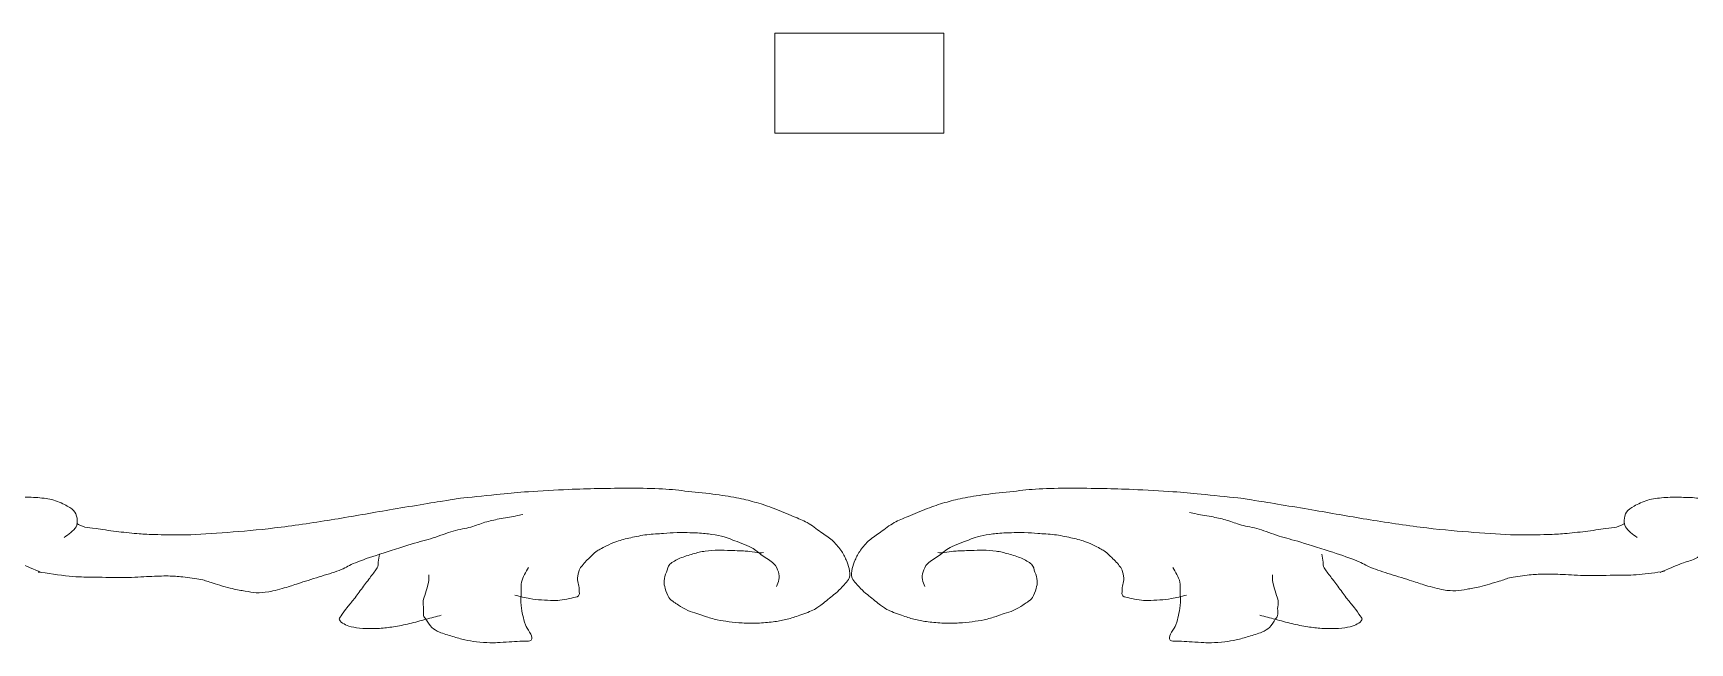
# Model space of a CAD drawing. Header units: millimetres. Extents: x -244 to 210, y -105 to 169.
# Drawn here: x -123.4 to -87, y 10.69 to 24.09 of the extents above; entities that cross this region are included whole.
import ezdxf

# ---------------------------------------------------------------- set-up
doc = ezdxf.new("R2010")
doc.units = ezdxf.units.MM
doc.header["$MEASUREMENT"] = 0
doc.layers.add('Camada 1', color=7, linetype='Continuous')

msp = doc.modelspace()

# ---------------------------------------------------------------- linework, layer by layer
at = {"layer": 'Camada 1', "color": 240, "lineweight": 9}
msp.add_lwpolyline([(-107.1006, 21.8909), (-103.3882, 21.8909), (-103.3882, 24.0909), (-107.1006, 24.0909), (-107.1006, 21.8909)], close=True, dxfattribs=at)
at = {"layer": 'Camada 1', "color": 250, "lineweight": 9}
for points, knots in [([(-122.7113, 13.0081), (-122.6638, 13.0425), (-122.6122, 13.0721), (-122.5688, 13.1113), (-122.5688, 13.1113), (-122.5255, 13.1503), (-122.4764, 13.1953), (-122.4523, 13.2418), (-122.4523, 13.2418), (-122.4282, 13.2884), (-122.422, 13.332), (-122.4263, 13.3862), (-122.4263, 13.3862), (-122.4305, 13.4404), (-122.4403, 13.5121), (-122.4779, 13.565), (-122.4779, 13.565), (-122.5155, 13.6178), (-122.5677, 13.6516), (-122.6461, 13.6955), (-122.6461, 13.6955), (-122.7244, 13.7395), (-122.8336, 13.7946), (-122.9437, 13.8261), (-122.9437, 13.8261), (-123.0537, 13.8577), (-123.1692, 13.8707), (-123.2931, 13.8812), (-123.2931, 13.8812), (-123.4171, 13.8915), (-123.5539, 13.8903), (-123.6814, 13.888), (-123.6814, 13.888), (-123.809, 13.8857), (-123.947, 13.8837), (-124.0568, 13.8674), (-124.0568, 13.8674), (-124.1666, 13.8511), (-124.2527, 13.8297), (-124.3287, 13.7917), (-124.3287, 13.7917), (-124.4047, 13.7538), (-124.4555, 13.7032), (-124.4971, 13.6474), (-124.4971, 13.6474), (-124.5387, 13.5916), (-124.5618, 13.5298), (-124.5749, 13.4618), (-124.5749, 13.4618), (-124.5879, 13.3939), (-124.5836, 13.3096), (-124.575, 13.2418), (-124.575, 13.2418), (-124.5665, 13.1741), (-124.5646, 13.1301), (-124.5234, 13.0563), (-124.5234, 13.0563), (-124.4822, 12.9825), (-124.3878, 12.8663), (-124.3294, 12.8019), (-124.3294, 12.8019), (-124.2711, 12.7376), (-124.2325, 12.716), (-124.1742, 12.6713), (-124.1742, 12.6713), (-124.116, 12.6266), (-124.0633, 12.5746), (-123.9802, 12.5338), (-123.9802, 12.5338), (-123.897, 12.4931), (-123.8098, 12.4802), (-123.6825, 12.4307), (-123.6825, 12.4307), (-123.5553, 12.3813), (-123.3722, 12.3019), (-123.2171, 12.2374)], [0, 0, 0, 0, 0.05, 0.05, 0.05, 0.05, 0.1, 0.1, 0.1, 0.1, 0.15, 0.15, 0.15, 0.15, 0.2, 0.2, 0.2, 0.2, 0.25, 0.25, 0.25, 0.25, 0.3, 0.3, 0.3, 0.3, 0.35, 0.35, 0.35, 0.35, 0.4, 0.4, 0.4, 0.4, 0.45, 0.45, 0.45, 0.45, 0.5, 0.5, 0.5, 0.5, 0.55, 0.55, 0.55, 0.55, 0.6, 0.6, 0.6, 0.6, 0.65, 0.65, 0.65, 0.65, 0.7, 0.7, 0.7, 0.7, 0.75, 0.75, 0.75, 0.75, 0.8, 0.8, 0.8, 0.8, 0.85, 0.85, 0.85, 0.85, 0.9, 0.9, 0.9, 0.9, 1, 1, 1, 1]), ([(-107.3472, 12.6782), (-107.429, 12.6458), (-107.6643, 12.7034), (-107.7226, 12.7057), (-107.7226, 12.7057), (-107.7808, 12.708), (-107.9685, 12.716), (-108.072, 12.7195), (-108.072, 12.7195), (-108.1756, 12.7228), (-108.2507, 12.7286), (-108.3439, 12.7263), (-108.3439, 12.7263), (-108.437, 12.724), (-108.535, 12.7196), (-108.6286, 12.7057), (-108.6286, 12.7057), (-108.7223, 12.6918), (-108.8075, 12.6702), (-108.9005, 12.6438), (-108.9005, 12.6438), (-108.9936, 12.6174), (-109.1004, 12.5857), (-109.1853, 12.5476), (-109.1853, 12.5476), (-109.2703, 12.5094), (-109.3543, 12.469), (-109.4055, 12.4169), (-109.4055, 12.4169), (-109.4567, 12.365), (-109.4617, 12.3059), (-109.4833, 12.2451), (-109.4833, 12.2451), (-109.5049, 12.1843), (-109.5308, 12.1137), (-109.5352, 12.0527), (-109.5352, 12.0527), (-109.5396, 11.9915), (-109.5267, 11.9416), (-109.5094, 11.8808), (-109.5094, 11.8808), (-109.4922, 11.82), (-109.4642, 11.7384), (-109.4319, 11.6883), (-109.4319, 11.6883), (-109.3996, 11.6382), (-109.3535, 11.6121), (-109.3176, 11.5836), (-109.3176, 11.5836), (-109.2816, 11.5551), (-109.2684, 11.5485), (-109.217, 11.518), (-109.217, 11.518), (-109.1657, 11.4875), (-109.0776, 11.4311), (-109.0095, 11.4007), (-109.0095, 11.4007), (-108.9413, 11.3702), (-108.8743, 11.3587), (-108.8116, 11.3367), (-108.8116, 11.3367), (-108.7489, 11.3149), (-108.7074, 11.2931), (-108.6332, 11.2694), (-108.6332, 11.2694), (-108.559, 11.2458), (-108.4552, 11.2147), (-108.3672, 11.1954), (-108.3672, 11.1954), (-108.2792, 11.176), (-108.1997, 11.1655), (-108.1077, 11.1539), (-108.1077, 11.1539), (-108.0157, 11.1424), (-107.9198, 11.1315), (-107.8157, 11.1263), (-107.8157, 11.1263), (-107.7116, 11.1211), (-107.5976, 11.1188), (-107.4847, 11.1229), (-107.4847, 11.1229), (-107.3719, 11.1269), (-107.2451, 11.1372), (-107.1408, 11.1505), (-107.1408, 11.1505), (-107.0365, 11.1637), (-106.954, 11.1803), (-106.8617, 11.2022), (-106.8617, 11.2022), (-106.7695, 11.2242), (-106.6889, 11.2471), (-106.5892, 11.2816), (-106.5892, 11.2816), (-106.4894, 11.3162), (-106.3529, 11.3659), (-106.2646, 11.4094), (-106.2646, 11.4094), (-106.1763, 11.4528), (-106.1392, 11.4847), (-106.0633, 11.5406), (-106.0633, 11.5406), (-105.9875, 11.5965), (-105.8783, 11.6867), (-105.8101, 11.7443), (-105.8101, 11.7443), (-105.7419, 11.8018), (-105.7109, 11.8252), (-105.6543, 11.8858), (-105.6543, 11.8858), (-105.5977, 11.9465), (-105.502, 12.0336), (-105.4708, 12.1077), (-105.4708, 12.1077), (-105.4395, 12.1817), (-105.4598, 12.2529), (-105.4706, 12.3207), (-105.4706, 12.3207), (-105.4814, 12.3886), (-105.505, 12.4455), (-105.5352, 12.5132), (-105.5352, 12.5132), (-105.5654, 12.5809), (-105.5996, 12.6539), (-105.6515, 12.7263), (-105.6515, 12.7263), (-105.7034, 12.7987), (-105.7719, 12.8795), (-105.8455, 12.9463), (-105.8455, 12.9463), (-105.9191, 13.013), (-106.0008, 13.0609), (-106.0913, 13.125), (-106.0913, 13.125), (-106.1819, 13.1892), (-106.2869, 13.2736), (-106.3889, 13.3312), (-106.3889, 13.3312), (-106.4908, 13.3889), (-106.5786, 13.4172), (-106.6994, 13.4687), (-106.6994, 13.4687), (-106.8202, 13.5203), (-106.9796, 13.5901), (-107.1135, 13.6405), (-107.1135, 13.6405), (-107.2474, 13.691), (-107.3721, 13.7333), (-107.5017, 13.7711), (-107.5017, 13.7711), (-107.6314, 13.809), (-107.7408, 13.8376), (-107.8899, 13.8674), (-107.8899, 13.8674), (-108.0391, 13.8972), (-108.2091, 13.9246), (-108.3947, 13.9498), (-108.3947, 13.9498), (-108.5804, 13.9751), (-108.8067, 13.998), (-109.003, 14.0186), (-109.003, 14.0186), (-109.1993, 14.0393), (-109.3628, 14.0621), (-109.5725, 14.0736), (-109.5725, 14.0736), (-109.7823, 14.0851), (-110.0233, 14.0862), (-110.2585, 14.0873), (-110.2585, 14.0873), (-110.4937, 14.0885), (-110.7525, 14.0851), (-110.9834, 14.0805), (-110.9834, 14.0805), (-111.2142, 14.0759), (-111.3889, 14.0713), (-111.6435, 14.0599), (-111.6435, 14.0599), (-111.8981, 14.0484), (-112.2626, 14.0289), (-112.5108, 14.0117), (-112.5108, 14.0117), (-112.759, 13.9945), (-112.8948, 13.9796), (-113.1321, 13.9568), (-113.1321, 13.9568), (-113.3695, 13.9338), (-113.7231, 13.8994), (-113.9347, 13.8742), (-113.9347, 13.8742), (-114.1463, 13.849), (-114.116, 13.8514), (-114.4008, 13.8055), (-114.4008, 13.8055), (-114.6855, 13.7597), (-115.2357, 13.668), (-115.6435, 13.5993), (-115.6435, 13.5993), (-116.0513, 13.5306), (-116.4396, 13.4572), (-116.8475, 13.3931), (-116.8475, 13.3931), (-117.2553, 13.3289), (-117.7101, 13.2602), (-118.0902, 13.2144), (-118.0902, 13.2144), (-118.4703, 13.1685), (-118.802, 13.1433), (-119.1258, 13.1181), (-119.1258, 13.1181), (-119.4495, 13.0929), (-119.7638, 13.0712), (-120.0319, 13.0631), (-120.0319, 13.0631), (-120.2999, 13.0551), (-120.5495, 13.0654), (-120.7309, 13.07), (-120.7309, 13.07), (-120.9122, 13.0746), (-120.9788, 13.0791), (-121.1192, 13.0906), (-121.1192, 13.0906), (-121.2595, 13.1021), (-121.4233, 13.1204), (-121.5721, 13.1387), (-121.5721, 13.1387), (-121.721, 13.1571), (-121.8979, 13.1846), (-122.0122, 13.2006), (-122.0122, 13.2006), (-122.1265, 13.2166), (-122.1853, 13.2156), (-122.2581, 13.235), (-122.2581, 13.235), (-122.3309, 13.2543), (-122.3789, 13.2877), (-122.4393, 13.314)], [0, 0, 0, 0, 0.0166667, 0.0166667, 0.0166667, 0.0166667, 0.0333333, 0.0333333, 0.0333333, 0.0333333, 0.05, 0.05, 0.05, 0.05, 0.0666667, 0.0666667, 0.0666667, 0.0666667, 0.0833333, 0.0833333, 0.0833333, 0.0833333, 0.1, 0.1, 0.1, 0.1, 0.1166667, 0.1166667, 0.1166667, 0.1166667, 0.1333333, 0.1333333, 0.1333333, 0.1333333, 0.15, 0.15, 0.15, 0.15, 0.1666667, 0.1666667, 0.1666667, 0.1666667, 0.1833333, 0.1833333, 0.1833333, 0.1833333, 0.2, 0.2, 0.2, 0.2, 0.2166667, 0.2166667, 0.2166667, 0.2166667, 0.2333333, 0.2333333, 0.2333333, 0.2333333, 0.25, 0.25, 0.25, 0.25, 0.2666667, 0.2666667, 0.2666667, 0.2666667, 0.2833333, 0.2833333, 0.2833333, 0.2833333, 0.3, 0.3, 0.3, 0.3, 0.3166667, 0.3166667, 0.3166667, 0.3166667, 0.3333333, 0.3333333, 0.3333333, 0.3333333, 0.35, 0.35, 0.35, 0.35, 0.3666667, 0.3666667, 0.3666667, 0.3666667, 0.3833333, 0.3833333, 0.3833333, 0.3833333, 0.4, 0.4, 0.4, 0.4, 0.4166667, 0.4166667, 0.4166667, 0.4166667, 0.4333333, 0.4333333, 0.4333333, 0.4333333, 0.45, 0.45, 0.45, 0.45, 0.4666667, 0.4666667, 0.4666667, 0.4666667, 0.4833333, 0.4833333, 0.4833333, 0.4833333, 0.5, 0.5, 0.5, 0.5, 0.5166667, 0.5166667, 0.5166667, 0.5166667, 0.5333333, 0.5333333, 0.5333333, 0.5333333, 0.55, 0.55, 0.55, 0.55, 0.5666667, 0.5666667, 0.5666667, 0.5666667, 0.5833333, 0.5833333, 0.5833333, 0.5833333, 0.6, 0.6, 0.6, 0.6, 0.6166667, 0.6166667, 0.6166667, 0.6166667, 0.6333333, 0.6333333, 0.6333333, 0.6333333, 0.65, 0.65, 0.65, 0.65, 0.6666667, 0.6666667, 0.6666667, 0.6666667, 0.6833333, 0.6833333, 0.6833333, 0.6833333, 0.7, 0.7, 0.7, 0.7, 0.7166667, 0.7166667, 0.7166667, 0.7166667, 0.7333333, 0.7333333, 0.7333333, 0.7333333, 0.75, 0.75, 0.75, 0.75, 0.7666667, 0.7666667, 0.7666667, 0.7666667, 0.7833333, 0.7833333, 0.7833333, 0.7833333, 0.8, 0.8, 0.8, 0.8, 0.8166667, 0.8166667, 0.8166667, 0.8166667, 0.8333333, 0.8333333, 0.8333333, 0.8333333, 0.85, 0.85, 0.85, 0.85, 0.8666667, 0.8666667, 0.8666667, 0.8666667, 0.8833333, 0.8833333, 0.8833333, 0.8833333, 0.9, 0.9, 0.9, 0.9, 0.9166667, 0.9166667, 0.9166667, 0.9166667, 0.9333333, 0.9333333, 0.9333333, 0.9333333, 0.95, 0.95, 0.95, 0.95, 0.9666667, 0.9666667, 0.9666667, 0.9666667, 1, 1, 1, 1]), ([(-103.5226, 12.6782), (-103.4409, 12.6458), (-103.2055, 12.7034), (-103.1472, 12.7057), (-103.1472, 12.7057), (-103.089, 12.708), (-102.9013, 12.716), (-102.7977, 12.7195), (-102.7977, 12.7195), (-102.6942, 12.7228), (-102.619, 12.7286), (-102.5259, 12.7263), (-102.5259, 12.7263), (-102.4328, 12.724), (-102.3348, 12.7196), (-102.2411, 12.7057), (-102.2411, 12.7057), (-102.1476, 12.6918), (-102.0624, 12.6702), (-101.9694, 12.6438), (-101.9694, 12.6438), (-101.8764, 12.6174), (-101.7696, 12.5857), (-101.6847, 12.5476), (-101.6847, 12.5476), (-101.5998, 12.5094), (-101.5158, 12.469), (-101.4647, 12.4169), (-101.4647, 12.4169), (-101.4136, 12.365), (-101.4087, 12.3059), (-101.3872, 12.2451), (-101.3872, 12.2451), (-101.3657, 12.1843), (-101.3398, 12.1137), (-101.3356, 12.0527), (-101.3356, 12.0527), (-101.3313, 11.9915), (-101.3443, 11.9416), (-101.3616, 11.8808), (-101.3616, 11.8808), (-101.3789, 11.82), (-101.407, 11.7384), (-101.4394, 11.6883), (-101.4394, 11.6883), (-101.4718, 11.6382), (-101.5179, 11.6121), (-101.5539, 11.5836), (-101.5539, 11.5836), (-101.5899, 11.5551), (-101.6031, 11.5485), (-101.6545, 11.518), (-101.6545, 11.518), (-101.7059, 11.4875), (-101.7941, 11.4311), (-101.8623, 11.4007), (-101.8623, 11.4007), (-101.9305, 11.3702), (-101.9974, 11.3587), (-102.0602, 11.3367), (-102.0602, 11.3367), (-102.123, 11.3149), (-102.1645, 11.2931), (-102.2387, 11.2694), (-102.2387, 11.2694), (-102.313, 11.2458), (-102.4169, 11.2147), (-102.5049, 11.1954), (-102.5049, 11.1954), (-102.5929, 11.176), (-102.6724, 11.1655), (-102.7644, 11.1539), (-102.7644, 11.1539), (-102.8565, 11.1424), (-102.9523, 11.1315), (-103.0565, 11.1263), (-103.0565, 11.1263), (-103.1606, 11.1211), (-103.2746, 11.1188), (-103.3874, 11.1229), (-103.3874, 11.1229), (-103.5003, 11.1269), (-103.6271, 11.1372), (-103.7313, 11.1505), (-103.7313, 11.1505), (-103.8355, 11.1637), (-103.9181, 11.1803), (-104.0103, 11.2022), (-104.0103, 11.2022), (-104.1025, 11.2242), (-104.1831, 11.2471), (-104.2828, 11.2816), (-104.2828, 11.2816), (-104.3824, 11.3162), (-104.5189, 11.3659), (-104.6072, 11.4094), (-104.6072, 11.4094), (-104.6954, 11.4528), (-104.7324, 11.4847), (-104.8082, 11.5406), (-104.8082, 11.5406), (-104.8839, 11.5965), (-104.993, 11.6867), (-105.0611, 11.7443), (-105.0611, 11.7443), (-105.1292, 11.8018), (-105.1602, 11.8252), (-105.2167, 11.8858), (-105.2167, 11.8858), (-105.2733, 11.9465), (-105.3688, 12.0336), (-105.3999, 12.1077), (-105.3999, 12.1077), (-105.4311, 12.1817), (-105.4106, 12.2529), (-105.3997, 12.3207), (-105.3997, 12.3207), (-105.3889, 12.3886), (-105.3652, 12.4455), (-105.3349, 12.5132), (-105.3349, 12.5132), (-105.3046, 12.5809), (-105.2702, 12.6539), (-105.2182, 12.7263), (-105.2182, 12.7263), (-105.1662, 12.7987), (-105.0976, 12.8795), (-105.0239, 12.9463), (-105.0239, 12.9463), (-104.9502, 13.013), (-104.8685, 13.0609), (-104.7778, 13.125), (-104.7778, 13.125), (-104.6872, 13.1892), (-104.582, 13.2736), (-104.48, 13.3312), (-104.48, 13.3312), (-104.3779, 13.3889), (-104.2901, 13.4172), (-104.1692, 13.4687), (-104.1692, 13.4687), (-104.0484, 13.5203), (-103.8888, 13.5901), (-103.7549, 13.6405), (-103.7549, 13.6405), (-103.6209, 13.691), (-103.4962, 13.7333), (-103.3665, 13.7711), (-103.3665, 13.7711), (-103.2368, 13.809), (-103.1273, 13.8376), (-102.9781, 13.8674), (-102.9781, 13.8674), (-102.8289, 13.8972), (-102.6589, 13.9246), (-102.4732, 13.9498), (-102.4732, 13.9498), (-102.2875, 13.9751), (-102.0611, 13.998), (-101.8648, 14.0186), (-101.8648, 14.0186), (-101.6685, 14.0393), (-101.505, 14.0621), (-101.2952, 14.0736), (-101.2952, 14.0736), (-101.0854, 14.0851), (-100.8444, 14.0862), (-100.6092, 14.0873), (-100.6092, 14.0873), (-100.374, 14.0885), (-100.1152, 14.0851), (-99.8843, 14.0805), (-99.8843, 14.0805), (-99.6535, 14.0759), (-99.4788, 14.0713), (-99.2242, 14.0599), (-99.2242, 14.0599), (-98.9696, 14.0484), (-98.6052, 14.0289), (-98.357, 14.0117), (-98.357, 14.0117), (-98.1089, 13.9945), (-97.973, 13.9796), (-97.7358, 13.9568), (-97.7358, 13.9568), (-97.4985, 13.9338), (-97.1448, 13.8994), (-96.9333, 13.8742), (-96.9333, 13.8742), (-96.7217, 13.849), (-96.7521, 13.8514), (-96.4674, 13.8055), (-96.4674, 13.8055), (-96.1826, 13.7597), (-95.6326, 13.668), (-95.2249, 13.5993), (-95.2249, 13.5993), (-94.8172, 13.5306), (-94.4291, 13.4572), (-94.0213, 13.3931), (-94.0213, 13.3931), (-93.6135, 13.3289), (-93.1589, 13.2602), (-92.7788, 13.2144), (-92.7788, 13.2144), (-92.3988, 13.1685), (-92.0671, 13.1433), (-91.7434, 13.1181), (-91.7434, 13.1181), (-91.4197, 13.0929), (-91.1054, 13.0712), (-90.8374, 13.0631), (-90.8374, 13.0631), (-90.5693, 13.0551), (-90.3197, 13.0654), (-90.1384, 13.07), (-90.1384, 13.07), (-89.9571, 13.0746), (-89.8904, 13.0791), (-89.7501, 13.0906), (-89.7501, 13.0906), (-89.6097, 13.1021), (-89.4459, 13.1204), (-89.297, 13.1387), (-89.297, 13.1387), (-89.1481, 13.1571), (-88.9712, 13.1846), (-88.8568, 13.2006), (-88.8568, 13.2006), (-88.7425, 13.2166), (-88.6837, 13.2156), (-88.6109, 13.235), (-88.6109, 13.235), (-88.538, 13.2543), (-88.49, 13.2877), (-88.4296, 13.314)], [0, 0, 0, 0, 0.0166667, 0.0166667, 0.0166667, 0.0166667, 0.0333333, 0.0333333, 0.0333333, 0.0333333, 0.05, 0.05, 0.05, 0.05, 0.0666667, 0.0666667, 0.0666667, 0.0666667, 0.0833333, 0.0833333, 0.0833333, 0.0833333, 0.1, 0.1, 0.1, 0.1, 0.1166667, 0.1166667, 0.1166667, 0.1166667, 0.1333333, 0.1333333, 0.1333333, 0.1333333, 0.15, 0.15, 0.15, 0.15, 0.1666667, 0.1666667, 0.1666667, 0.1666667, 0.1833333, 0.1833333, 0.1833333, 0.1833333, 0.2, 0.2, 0.2, 0.2, 0.2166667, 0.2166667, 0.2166667, 0.2166667, 0.2333333, 0.2333333, 0.2333333, 0.2333333, 0.25, 0.25, 0.25, 0.25, 0.2666667, 0.2666667, 0.2666667, 0.2666667, 0.2833333, 0.2833333, 0.2833333, 0.2833333, 0.3, 0.3, 0.3, 0.3, 0.3166667, 0.3166667, 0.3166667, 0.3166667, 0.3333333, 0.3333333, 0.3333333, 0.3333333, 0.35, 0.35, 0.35, 0.35, 0.3666667, 0.3666667, 0.3666667, 0.3666667, 0.3833333, 0.3833333, 0.3833333, 0.3833333, 0.4, 0.4, 0.4, 0.4, 0.4166667, 0.4166667, 0.4166667, 0.4166667, 0.4333333, 0.4333333, 0.4333333, 0.4333333, 0.45, 0.45, 0.45, 0.45, 0.4666667, 0.4666667, 0.4666667, 0.4666667, 0.4833333, 0.4833333, 0.4833333, 0.4833333, 0.5, 0.5, 0.5, 0.5, 0.5166667, 0.5166667, 0.5166667, 0.5166667, 0.5333333, 0.5333333, 0.5333333, 0.5333333, 0.55, 0.55, 0.55, 0.55, 0.5666667, 0.5666667, 0.5666667, 0.5666667, 0.5833333, 0.5833333, 0.5833333, 0.5833333, 0.6, 0.6, 0.6, 0.6, 0.6166667, 0.6166667, 0.6166667, 0.6166667, 0.6333333, 0.6333333, 0.6333333, 0.6333333, 0.65, 0.65, 0.65, 0.65, 0.6666667, 0.6666667, 0.6666667, 0.6666667, 0.6833333, 0.6833333, 0.6833333, 0.6833333, 0.7, 0.7, 0.7, 0.7, 0.7166667, 0.7166667, 0.7166667, 0.7166667, 0.7333333, 0.7333333, 0.7333333, 0.7333333, 0.75, 0.75, 0.75, 0.75, 0.7666667, 0.7666667, 0.7666667, 0.7666667, 0.7833333, 0.7833333, 0.7833333, 0.7833333, 0.8, 0.8, 0.8, 0.8, 0.8166667, 0.8166667, 0.8166667, 0.8166667, 0.8333333, 0.8333333, 0.8333333, 0.8333333, 0.85, 0.85, 0.85, 0.85, 0.8666667, 0.8666667, 0.8666667, 0.8666667, 0.8833333, 0.8833333, 0.8833333, 0.8833333, 0.9, 0.9, 0.9, 0.9, 0.9166667, 0.9166667, 0.9166667, 0.9166667, 0.9333333, 0.9333333, 0.9333333, 0.9333333, 0.95, 0.95, 0.95, 0.95, 0.9666667, 0.9666667, 0.9666667, 0.9666667, 1, 1, 1, 1]), ([(-88.158, 13.0081), (-88.2055, 13.0425), (-88.257, 13.0721), (-88.3003, 13.1113), (-88.3003, 13.1113), (-88.3436, 13.1503), (-88.3927, 13.1953), (-88.4167, 13.2418), (-88.4167, 13.2418), (-88.4408, 13.2884), (-88.4469, 13.332), (-88.4425, 13.3862), (-88.4425, 13.3862), (-88.4382, 13.4404), (-88.4282, 13.5121), (-88.3906, 13.565), (-88.3906, 13.565), (-88.353, 13.6178), (-88.3007, 13.6516), (-88.2222, 13.6955), (-88.2222, 13.6955), (-88.1438, 13.7395), (-88.0345, 13.7946), (-87.9244, 13.8261), (-87.9244, 13.8261), (-87.8143, 13.8577), (-87.6989, 13.8707), (-87.5749, 13.8812), (-87.5749, 13.8812), (-87.4509, 13.8915), (-87.3141, 13.8903), (-87.1866, 13.888), (-87.1866, 13.888), (-87.059, 13.8857), (-86.921, 13.8837), (-86.8112, 13.8674), (-86.8112, 13.8674), (-86.7014, 13.8511), (-86.6154, 13.8297), (-86.5394, 13.7917), (-86.5394, 13.7917), (-86.4635, 13.7538), (-86.4128, 13.7032), (-86.3713, 13.6474), (-86.3713, 13.6474), (-86.3298, 13.5916), (-86.3067, 13.5298), (-86.2938, 13.4618), (-86.2938, 13.4618), (-86.2808, 13.3939), (-86.2852, 13.3096), (-86.2939, 13.2418), (-86.2939, 13.2418), (-86.3026, 13.1741), (-86.3045, 13.1301), (-86.3458, 13.0563), (-86.3458, 13.0563), (-86.3872, 12.9825), (-86.4817, 12.8663), (-86.5402, 12.8019), (-86.5402, 12.8019), (-86.5987, 12.7376), (-86.6373, 12.716), (-86.6956, 12.6713), (-86.6956, 12.6713), (-86.7539, 12.6266), (-86.8066, 12.5746), (-86.8899, 12.5338), (-86.8899, 12.5338), (-86.9731, 12.4931), (-87.0603, 12.4802), (-87.1877, 12.4307), (-87.1877, 12.4307), (-87.315, 12.3813), (-87.4982, 12.3019), (-87.6534, 12.2374)], [0, 0, 0, 0, 0.05, 0.05, 0.05, 0.05, 0.1, 0.1, 0.1, 0.1, 0.15, 0.15, 0.15, 0.15, 0.2, 0.2, 0.2, 0.2, 0.25, 0.25, 0.25, 0.25, 0.3, 0.3, 0.3, 0.3, 0.35, 0.35, 0.35, 0.35, 0.4, 0.4, 0.4, 0.4, 0.45, 0.45, 0.45, 0.45, 0.5, 0.5, 0.5, 0.5, 0.55, 0.55, 0.55, 0.55, 0.6, 0.6, 0.6, 0.6, 0.65, 0.65, 0.65, 0.65, 0.7, 0.7, 0.7, 0.7, 0.75, 0.75, 0.75, 0.75, 0.8, 0.8, 0.8, 0.8, 0.85, 0.85, 0.85, 0.85, 0.9, 0.9, 0.9, 0.9, 1, 1, 1, 1]), ([(-123.2823, 12.2456), (-123.2609, 12.243), (-123.2392, 12.2403), (-123.2171, 12.2374), (-123.2171, 12.2374), (-122.9881, 12.2076), (-122.7246, 12.1647), (-122.5275, 12.1475), (-122.5275, 12.1475), (-122.3303, 12.1303), (-122.2306, 12.1383), (-122.0389, 12.1344), (-122.0389, 12.1344), (-121.8472, 12.1305), (-121.5763, 12.1218), (-121.377, 12.124), (-121.377, 12.124), (-121.1778, 12.1263), (-121.0028, 12.1424), (-120.8449, 12.1482), (-120.8449, 12.1482), (-120.687, 12.1539), (-120.5533, 12.1603), (-120.4296, 12.1586), (-120.4296, 12.1586), (-120.3059, 12.1569), (-120.2254, 12.1505), (-120.1051, 12.1379), (-120.1051, 12.1379), (-119.9849, 12.1252), (-119.8207, 12.1058), (-119.7094, 12.0826), (-119.7094, 12.0826), (-119.5981, 12.0594), (-119.5578, 12.0334), (-119.4434, 11.9998), (-119.4434, 11.9998), (-119.329, 11.9661), (-119.1409, 11.9099), (-119.0232, 11.8808), (-119.0232, 11.8808), (-118.9054, 11.8517), (-118.827, 11.8407), (-118.7384, 11.8258), (-118.7384, 11.8258), (-118.6499, 11.8109), (-118.5805, 11.7938), (-118.4925, 11.7914), (-118.4925, 11.7914), (-118.4045, 11.7891), (-118.3318, 11.7924), (-118.2207, 11.8121), (-118.2207, 11.8121), (-118.1095, 11.8317), (-117.949, 11.875), (-117.8323, 11.9083), (-117.8323, 11.9083), (-117.7156, 11.9416), (-117.651, 11.9702), (-117.5216, 12.0114), (-117.5216, 12.0114), (-117.3921, 12.0527), (-117.2044, 12.1077), (-117.0555, 12.1558), (-117.0555, 12.1558), (-116.9066, 12.2039), (-116.7517, 12.2507), (-116.6282, 12.3001), (-116.6282, 12.3001), (-116.5048, 12.3496), (-116.4581, 12.395), (-116.3175, 12.4513), (-116.3175, 12.4513), (-116.1768, 12.5077), (-115.9917, 12.5693), (-115.7866, 12.6369), (-115.7866, 12.6369), (-115.5816, 12.7046), (-115.2838, 12.7973), (-115.0875, 12.8569), (-115.0875, 12.8569), (-114.8911, 12.9165), (-114.7618, 12.9462), (-114.6085, 12.9944), (-114.6085, 12.9944), (-114.4551, 13.0425), (-114.3068, 13.1054), (-114.1683, 13.1456), (-114.1683, 13.1456), (-114.0297, 13.1858), (-113.8967, 13.2028), (-113.7799, 13.235), (-113.7799, 13.235), (-113.6631, 13.2672), (-113.5729, 13.3083), (-113.4691, 13.3381), (-113.4691, 13.3381), (-113.3654, 13.3679), (-113.2686, 13.3908), (-113.1584, 13.4137), (-113.1584, 13.4137), (-113.0483, 13.4366), (-112.8952, 13.4595), (-112.8089, 13.4756), (-112.8089, 13.4756), (-112.7226, 13.4916), (-112.6967, 13.4985), (-112.6406, 13.5099)], [0, 0, 0, 0, 0.0357143, 0.0357143, 0.0357143, 0.0357143, 0.0714286, 0.0714286, 0.0714286, 0.0714286, 0.1071429, 0.1071429, 0.1071429, 0.1071429, 0.1428571, 0.1428571, 0.1428571, 0.1428571, 0.1785714, 0.1785714, 0.1785714, 0.1785714, 0.2142857, 0.2142857, 0.2142857, 0.2142857, 0.25, 0.25, 0.25, 0.25, 0.2857143, 0.2857143, 0.2857143, 0.2857143, 0.3214286, 0.3214286, 0.3214286, 0.3214286, 0.3571429, 0.3571429, 0.3571429, 0.3571429, 0.3928571, 0.3928571, 0.3928571, 0.3928571, 0.4285714, 0.4285714, 0.4285714, 0.4285714, 0.4642857, 0.4642857, 0.4642857, 0.4642857, 0.5, 0.5, 0.5, 0.5, 0.5357143, 0.5357143, 0.5357143, 0.5357143, 0.5714286, 0.5714286, 0.5714286, 0.5714286, 0.6071429, 0.6071429, 0.6071429, 0.6071429, 0.6428571, 0.6428571, 0.6428571, 0.6428571, 0.6785714, 0.6785714, 0.6785714, 0.6785714, 0.7142857, 0.7142857, 0.7142857, 0.7142857, 0.75, 0.75, 0.75, 0.75, 0.7857143, 0.7857143, 0.7857143, 0.7857143, 0.8214286, 0.8214286, 0.8214286, 0.8214286, 0.8571429, 0.8571429, 0.8571429, 0.8571429, 0.8928571, 0.8928571, 0.8928571, 0.8928571, 0.9285714, 0.9285714, 0.9285714, 0.9285714, 1, 1, 1, 1]), ([(-87.5554, 12.2612), (-87.7468, 12.2344), (-87.9478, 12.2041), (-88.1059, 12.1903), (-88.1059, 12.1903), (-88.3031, 12.1731), (-88.4028, 12.181), (-88.5945, 12.1771), (-88.5945, 12.1771), (-88.7862, 12.1732), (-89.0571, 12.1644), (-89.2564, 12.1667), (-89.2564, 12.1667), (-89.4557, 12.169), (-89.6306, 12.1852), (-89.7885, 12.1909), (-89.7885, 12.1909), (-89.9464, 12.1967), (-90.0801, 12.203), (-90.2038, 12.2013), (-90.2038, 12.2013), (-90.3275, 12.1996), (-90.408, 12.1933), (-90.5283, 12.1806), (-90.5283, 12.1806), (-90.6486, 12.1679), (-90.8128, 12.1485), (-90.9241, 12.1253), (-90.9241, 12.1253), (-91.0354, 12.1021), (-91.0758, 12.0761), (-91.1902, 12.0424), (-91.1902, 12.0424), (-91.3047, 12.0088), (-91.4929, 11.9526), (-91.6107, 11.9235), (-91.6107, 11.9235), (-91.7284, 11.8944), (-91.8069, 11.8834), (-91.8955, 11.8685), (-91.8955, 11.8685), (-91.984, 11.8536), (-92.0534, 11.8365), (-92.1414, 11.8342), (-92.1414, 11.8342), (-92.2294, 11.8318), (-92.3021, 11.8351), (-92.4132, 11.8548), (-92.4132, 11.8548), (-92.5243, 11.8745), (-92.6848, 11.9177), (-92.8015, 11.951), (-92.8015, 11.951), (-92.9181, 11.9843), (-92.9826, 12.0129), (-93.112, 12.0541), (-93.112, 12.0541), (-93.2414, 12.0953), (-93.4291, 12.1504), (-93.5779, 12.1985), (-93.5779, 12.1985), (-93.7267, 12.2466), (-93.8816, 12.2934), (-94.0049, 12.3428), (-94.0049, 12.3428), (-94.1283, 12.3923), (-94.1749, 12.4377), (-94.3155, 12.494), (-94.3155, 12.494), (-94.4561, 12.5503), (-94.6411, 12.612), (-94.846, 12.6797), (-94.846, 12.6797), (-95.051, 12.7472), (-95.3486, 12.84), (-95.5448, 12.8996), (-95.5448, 12.8996), (-95.7411, 12.9592), (-95.8704, 12.9889), (-96.0237, 13.0371), (-96.0237, 13.0371), (-96.1769, 13.0852), (-96.3252, 13.1481), (-96.4636, 13.1883), (-96.4636, 13.1883), (-96.6021, 13.2286), (-96.7351, 13.2455), (-96.8519, 13.2777), (-96.8519, 13.2777), (-96.9687, 13.3099), (-97.0587, 13.351), (-97.1625, 13.3808), (-97.1625, 13.3808), (-97.2662, 13.4107), (-97.3629, 13.4335), (-97.4731, 13.4564), (-97.4731, 13.4564), (-97.5832, 13.4793), (-97.7362, 13.5022), (-97.8225, 13.5182), (-97.8225, 13.5182), (-97.9088, 13.5343), (-97.9347, 13.5412), (-97.9907, 13.5527)], [0, 0, 0, 0, 0.037037, 0.037037, 0.037037, 0.037037, 0.0740741, 0.0740741, 0.0740741, 0.0740741, 0.1111111, 0.1111111, 0.1111111, 0.1111111, 0.1481481, 0.1481481, 0.1481481, 0.1481481, 0.1851852, 0.1851852, 0.1851852, 0.1851852, 0.2222222, 0.2222222, 0.2222222, 0.2222222, 0.2592593, 0.2592593, 0.2592593, 0.2592593, 0.2962963, 0.2962963, 0.2962963, 0.2962963, 0.3333333, 0.3333333, 0.3333333, 0.3333333, 0.3703704, 0.3703704, 0.3703704, 0.3703704, 0.4074074, 0.4074074, 0.4074074, 0.4074074, 0.4444444, 0.4444444, 0.4444444, 0.4444444, 0.4814815, 0.4814815, 0.4814815, 0.4814815, 0.5185185, 0.5185185, 0.5185185, 0.5185185, 0.5555556, 0.5555556, 0.5555556, 0.5555556, 0.5925926, 0.5925926, 0.5925926, 0.5925926, 0.6296296, 0.6296296, 0.6296296, 0.6296296, 0.6666667, 0.6666667, 0.6666667, 0.6666667, 0.7037037, 0.7037037, 0.7037037, 0.7037037, 0.7407407, 0.7407407, 0.7407407, 0.7407407, 0.7777778, 0.7777778, 0.7777778, 0.7777778, 0.8148148, 0.8148148, 0.8148148, 0.8148148, 0.8518519, 0.8518519, 0.8518519, 0.8518519, 0.8888889, 0.8888889, 0.8888889, 0.8888889, 0.9259259, 0.9259259, 0.9259259, 0.9259259, 1, 1, 1, 1]), ([(-112.8102, 11.7365), (-112.7024, 11.7113), (-112.5843, 11.6781), (-112.4867, 11.6609), (-112.4867, 11.6609), (-112.3891, 11.6436), (-112.3142, 11.6402), (-112.2278, 11.6333), (-112.2278, 11.6333), (-112.1415, 11.6265), (-112.045, 11.6196), (-111.969, 11.6196), (-111.969, 11.6196), (-111.893, 11.6196), (-111.8421, 11.6242), (-111.7748, 11.6333), (-111.7748, 11.6333), (-111.7075, 11.6426), (-111.6283, 11.6597), (-111.5677, 11.6746), (-111.5677, 11.6746), (-111.5071, 11.6895), (-111.4441, 11.6915), (-111.4123, 11.7227), (-111.4123, 11.7227), (-111.3805, 11.7539), (-111.3993, 11.7982), (-111.3993, 11.8396), (-111.3993, 11.8396), (-111.3992, 11.8809), (-111.4057, 11.9244), (-111.4121, 11.9702), (-111.4121, 11.9702), (-111.4185, 12.016), (-111.4404, 12.0612), (-111.4379, 12.1145), (-111.4379, 12.1145), (-111.4353, 12.1678), (-111.4107, 12.2468), (-111.3968, 12.2879), (-111.3968, 12.2879), (-111.3828, 12.329), (-111.3757, 12.3307), (-111.3545, 12.3604), (-111.3545, 12.3604), (-111.3334, 12.3901), (-111.3009, 12.4314), (-111.2701, 12.4657), (-111.2701, 12.4657), (-111.2392, 12.5), (-111.2089, 12.5282), (-111.1694, 12.5658), (-111.1694, 12.5658), (-111.1299, 12.6035), (-111.0722, 12.6615), (-111.0331, 12.6919), (-111.0331, 12.6919), (-110.9939, 12.7223), (-110.9746, 12.7255), (-110.9357, 12.7471), (-110.9357, 12.7471), (-110.8967, 12.7687), (-110.86, 12.7929), (-110.7994, 12.8214), (-110.7994, 12.8214), (-110.7387, 12.85), (-110.6613, 12.888), (-110.5722, 12.9181), (-110.5722, 12.9181), (-110.4831, 12.9481), (-110.3777, 12.9761), (-110.2672, 13.0009), (-110.2672, 13.0009), (-110.1566, 13.0257), (-110.0308, 13.051), (-109.9102, 13.0665), (-109.9102, 13.0665), (-109.7896, 13.0821), (-109.6571, 13.0867), (-109.5468, 13.0942), (-109.5468, 13.0942), (-109.4365, 13.1016), (-109.3729, 13.1097), (-109.2483, 13.1114), (-109.2483, 13.1114), (-109.1237, 13.1131), (-108.9285, 13.1108), (-108.8005, 13.1045), (-108.8005, 13.1045), (-108.6726, 13.0981), (-108.5803, 13.0879), (-108.4826, 13.0734), (-108.4826, 13.0734), (-108.3848, 13.059), (-108.2937, 13.0391), (-108.2166, 13.0182), (-108.2166, 13.0182), (-108.1394, 12.9974), (-108.1216, 12.9887), (-108.022, 12.9492), (-108.022, 12.9492), (-107.9223, 12.9097), (-107.7275, 12.8386), (-107.619, 12.7813), (-107.619, 12.7813), (-107.5104, 12.724), (-107.4582, 12.6667), (-107.3763, 12.6082), (-107.3763, 12.6082), (-107.2943, 12.5498), (-107.1869, 12.4909), (-107.1274, 12.4307), (-107.1274, 12.4307), (-107.0678, 12.3705), (-107.0434, 12.3109), (-107.0239, 12.252), (-107.0239, 12.252), (-107.0044, 12.1931), (-107.0046, 12.1343), (-107.0111, 12.0801), (-107.0111, 12.0801), (-107.0177, 12.026), (-107.0457, 11.9793), (-107.063, 11.9289)], [0, 0, 0, 0, 0.03125, 0.03125, 0.03125, 0.03125, 0.0625, 0.0625, 0.0625, 0.0625, 0.09375, 0.09375, 0.09375, 0.09375, 0.125, 0.125, 0.125, 0.125, 0.15625, 0.15625, 0.15625, 0.15625, 0.1875, 0.1875, 0.1875, 0.1875, 0.21875, 0.21875, 0.21875, 0.21875, 0.25, 0.25, 0.25, 0.25, 0.28125, 0.28125, 0.28125, 0.28125, 0.3125, 0.3125, 0.3125, 0.3125, 0.34375, 0.34375, 0.34375, 0.34375, 0.375, 0.375, 0.375, 0.375, 0.40625, 0.40625, 0.40625, 0.40625, 0.4375, 0.4375, 0.4375, 0.4375, 0.46875, 0.46875, 0.46875, 0.46875, 0.5, 0.5, 0.5, 0.5, 0.53125, 0.53125, 0.53125, 0.53125, 0.5625, 0.5625, 0.5625, 0.5625, 0.59375, 0.59375, 0.59375, 0.59375, 0.625, 0.625, 0.625, 0.625, 0.65625, 0.65625, 0.65625, 0.65625, 0.6875, 0.6875, 0.6875, 0.6875, 0.71875, 0.71875, 0.71875, 0.71875, 0.75, 0.75, 0.75, 0.75, 0.78125, 0.78125, 0.78125, 0.78125, 0.8125, 0.8125, 0.8125, 0.8125, 0.84375, 0.84375, 0.84375, 0.84375, 0.875, 0.875, 0.875, 0.875, 0.90625, 0.90625, 0.90625, 0.90625, 0.9375, 0.9375, 0.9375, 0.9375, 1, 1, 1, 1]), ([(-98.061, 11.7365), (-98.1689, 11.7113), (-98.2871, 11.6781), (-98.3847, 11.6609), (-98.3847, 11.6609), (-98.4823, 11.6436), (-98.5572, 11.6402), (-98.6436, 11.6333), (-98.6436, 11.6333), (-98.7299, 11.6265), (-98.8264, 11.6196), (-98.9024, 11.6196), (-98.9024, 11.6196), (-98.9785, 11.6196), (-99.0293, 11.6242), (-99.0966, 11.6333), (-99.0966, 11.6333), (-99.1639, 11.6426), (-99.2431, 11.6597), (-99.3037, 11.6746), (-99.3037, 11.6746), (-99.3643, 11.6895), (-99.4272, 11.6915), (-99.459, 11.7227), (-99.459, 11.7227), (-99.4907, 11.7539), (-99.4718, 11.7982), (-99.4718, 11.8396), (-99.4718, 11.8396), (-99.4718, 11.8809), (-99.4653, 11.9244), (-99.4588, 11.9702), (-99.4588, 11.9702), (-99.4523, 12.016), (-99.4303, 12.0612), (-99.4328, 12.1145), (-99.4328, 12.1145), (-99.4352, 12.1678), (-99.4598, 12.2468), (-99.4736, 12.2879), (-99.4736, 12.2879), (-99.4875, 12.329), (-99.4947, 12.3307), (-99.5158, 12.3604), (-99.5158, 12.3604), (-99.5369, 12.3901), (-99.5693, 12.4314), (-99.6, 12.4657), (-99.6, 12.4657), (-99.6309, 12.5), (-99.6611, 12.5282), (-99.7006, 12.5658), (-99.7006, 12.5658), (-99.74, 12.6035), (-99.7976, 12.6615), (-99.8367, 12.6919), (-99.8367, 12.6919), (-99.8758, 12.7223), (-99.8951, 12.7255), (-99.934, 12.7471), (-99.934, 12.7471), (-99.973, 12.7687), (-100.0096, 12.7929), (-100.0702, 12.8214), (-100.0702, 12.8214), (-100.1308, 12.85), (-100.2082, 12.888), (-100.2973, 12.9181), (-100.2973, 12.9181), (-100.3863, 12.9481), (-100.4916, 12.9761), (-100.6022, 13.0009), (-100.6022, 13.0009), (-100.7127, 13.0257), (-100.8385, 13.051), (-100.959, 13.0665), (-100.959, 13.0665), (-101.0796, 13.0821), (-101.2121, 13.0867), (-101.3224, 13.0942), (-101.3224, 13.0942), (-101.4327, 13.1016), (-101.4963, 13.1097), (-101.6209, 13.1114), (-101.6209, 13.1114), (-101.7455, 13.1131), (-101.9407, 13.1108), (-102.0687, 13.1045), (-102.0687, 13.1045), (-102.1966, 13.0981), (-102.2889, 13.0879), (-102.3867, 13.0734), (-102.3867, 13.0734), (-102.4844, 13.059), (-102.5755, 13.0391), (-102.6527, 13.0182), (-102.6527, 13.0182), (-102.7299, 12.9974), (-102.7477, 12.9887), (-102.8475, 12.9492), (-102.8475, 12.9492), (-102.9472, 12.9097), (-103.1421, 12.8386), (-103.2507, 12.7813), (-103.2507, 12.7813), (-103.3593, 12.724), (-103.4116, 12.6667), (-103.4937, 12.6082), (-103.4937, 12.6082), (-103.5757, 12.5498), (-103.6832, 12.4909), (-103.7429, 12.4307), (-103.7429, 12.4307), (-103.8025, 12.3705), (-103.8269, 12.3109), (-103.8465, 12.252), (-103.8465, 12.252), (-103.8661, 12.1931), (-103.8661, 12.1343), (-103.8596, 12.0801), (-103.8596, 12.0801), (-103.8531, 12.026), (-103.8252, 11.9793), (-103.8079, 11.9289)], [0, 0, 0, 0, 0.03125, 0.03125, 0.03125, 0.03125, 0.0625, 0.0625, 0.0625, 0.0625, 0.09375, 0.09375, 0.09375, 0.09375, 0.125, 0.125, 0.125, 0.125, 0.15625, 0.15625, 0.15625, 0.15625, 0.1875, 0.1875, 0.1875, 0.1875, 0.21875, 0.21875, 0.21875, 0.21875, 0.25, 0.25, 0.25, 0.25, 0.28125, 0.28125, 0.28125, 0.28125, 0.3125, 0.3125, 0.3125, 0.3125, 0.34375, 0.34375, 0.34375, 0.34375, 0.375, 0.375, 0.375, 0.375, 0.40625, 0.40625, 0.40625, 0.40625, 0.4375, 0.4375, 0.4375, 0.4375, 0.46875, 0.46875, 0.46875, 0.46875, 0.5, 0.5, 0.5, 0.5, 0.53125, 0.53125, 0.53125, 0.53125, 0.5625, 0.5625, 0.5625, 0.5625, 0.59375, 0.59375, 0.59375, 0.59375, 0.625, 0.625, 0.625, 0.625, 0.65625, 0.65625, 0.65625, 0.65625, 0.6875, 0.6875, 0.6875, 0.6875, 0.71875, 0.71875, 0.71875, 0.71875, 0.75, 0.75, 0.75, 0.75, 0.78125, 0.78125, 0.78125, 0.78125, 0.8125, 0.8125, 0.8125, 0.8125, 0.84375, 0.84375, 0.84375, 0.84375, 0.875, 0.875, 0.875, 0.875, 0.90625, 0.90625, 0.90625, 0.90625, 0.9375, 0.9375, 0.9375, 0.9375, 1, 1, 1, 1]), ([(-114.4285, 11.2965), (-114.5407, 11.2667), (-114.6486, 11.2381), (-114.7651, 11.2072), (-114.7651, 11.2072), (-114.8816, 11.1763), (-115.0088, 11.1384), (-115.1276, 11.1109), (-115.1276, 11.1109), (-115.2465, 11.0834), (-115.3669, 11.0594), (-115.4772, 11.0422), (-115.4772, 11.0422), (-115.5875, 11.0249), (-115.6751, 11.0136), (-115.7879, 11.0078), (-115.7879, 11.0078), (-115.9006, 11.0021), (-116.046, 11.0021), (-116.1503, 11.0078), (-116.1503, 11.0078), (-116.2546, 11.0136), (-116.3387, 11.0258), (-116.4091, 11.0422), (-116.4091, 11.0422), (-116.4795, 11.0585), (-116.5205, 11.0784), (-116.5644, 11.104), (-116.5644, 11.104), (-116.6083, 11.1297), (-116.6563, 11.1612), (-116.6679, 11.1934), (-116.6679, 11.1934), (-116.6795, 11.2256), (-116.6571, 11.2369), (-116.629, 11.2828), (-116.629, 11.2828), (-116.6009, 11.3286), (-116.5469, 11.4065), (-116.4994, 11.4684), (-116.4994, 11.4684), (-116.4519, 11.5303), (-116.4001, 11.5818), (-116.344, 11.654), (-116.344, 11.654), (-116.2878, 11.7262), (-116.223, 11.8201), (-116.1626, 11.9014), (-116.1626, 11.9014), (-116.1021, 11.9828), (-116.0351, 12.0698), (-115.9812, 12.142), (-115.9812, 12.142), (-115.9272, 12.2142), (-115.867, 12.2802), (-115.8386, 12.3345), (-115.8386, 12.3345), (-115.8103, 12.3888), (-115.8213, 12.4147), (-115.8126, 12.4651), (-115.8126, 12.4651), (-115.804, 12.5155), (-115.7953, 12.5796), (-115.7866, 12.6369)], [0, 0, 0, 0, 0.0588235, 0.0588235, 0.0588235, 0.0588235, 0.1176471, 0.1176471, 0.1176471, 0.1176471, 0.1764706, 0.1764706, 0.1764706, 0.1764706, 0.2352941, 0.2352941, 0.2352941, 0.2352941, 0.2941176, 0.2941176, 0.2941176, 0.2941176, 0.3529412, 0.3529412, 0.3529412, 0.3529412, 0.4117647, 0.4117647, 0.4117647, 0.4117647, 0.4705882, 0.4705882, 0.4705882, 0.4705882, 0.5294118, 0.5294118, 0.5294118, 0.5294118, 0.5882353, 0.5882353, 0.5882353, 0.5882353, 0.6470588, 0.6470588, 0.6470588, 0.6470588, 0.7058824, 0.7058824, 0.7058824, 0.7058824, 0.7647059, 0.7647059, 0.7647059, 0.7647059, 0.8235294, 0.8235294, 0.8235294, 0.8235294, 0.8823529, 0.8823529, 0.8823529, 0.8823529, 1, 1, 1, 1]), ([(-96.4434, 11.2965), (-96.3312, 11.2667), (-96.2234, 11.2381), (-96.1069, 11.2072), (-96.1069, 11.2072), (-95.9904, 11.1763), (-95.8633, 11.1384), (-95.7445, 11.1109), (-95.7445, 11.1109), (-95.6258, 11.0834), (-95.5054, 11.0594), (-95.3951, 11.0422), (-95.3951, 11.0422), (-95.2848, 11.0249), (-95.1973, 11.0136), (-95.0845, 11.0078), (-95.0845, 11.0078), (-94.9717, 11.0021), (-94.8264, 11.0021), (-94.722, 11.0078), (-94.722, 11.0078), (-94.6178, 11.0136), (-94.5336, 11.0258), (-94.4632, 11.0422), (-94.4632, 11.0422), (-94.3928, 11.0585), (-94.3517, 11.0784), (-94.3078, 11.104), (-94.3078, 11.104), (-94.2638, 11.1297), (-94.2158, 11.1612), (-94.2042, 11.1934), (-94.2042, 11.1934), (-94.1925, 11.2256), (-94.2149, 11.2369), (-94.2429, 11.2828), (-94.2429, 11.2828), (-94.271, 11.3286), (-94.3248, 11.4065), (-94.3722, 11.4684), (-94.3722, 11.4684), (-94.4196, 11.5303), (-94.4714, 11.5818), (-94.5274, 11.654), (-94.5274, 11.654), (-94.5835, 11.7262), (-94.6481, 11.8201), (-94.7084, 11.9014), (-94.7084, 11.9014), (-94.7688, 11.9828), (-94.8356, 12.0698), (-94.8895, 12.142), (-94.8895, 12.142), (-94.9433, 12.2142), (-95.0035, 12.2802), (-95.0317, 12.3345), (-95.0317, 12.3345), (-95.06, 12.3888), (-95.0489, 12.4147), (-95.0575, 12.4651), (-95.0575, 12.4651), (-95.0661, 12.5155), (-95.0747, 12.5796), (-95.0833, 12.6369)], [0, 0, 0, 0, 0.0588235, 0.0588235, 0.0588235, 0.0588235, 0.1176471, 0.1176471, 0.1176471, 0.1176471, 0.1764706, 0.1764706, 0.1764706, 0.1764706, 0.2352941, 0.2352941, 0.2352941, 0.2352941, 0.2941176, 0.2941176, 0.2941176, 0.2941176, 0.3529412, 0.3529412, 0.3529412, 0.3529412, 0.4117647, 0.4117647, 0.4117647, 0.4117647, 0.4705882, 0.4705882, 0.4705882, 0.4705882, 0.5294118, 0.5294118, 0.5294118, 0.5294118, 0.5882353, 0.5882353, 0.5882353, 0.5882353, 0.6470588, 0.6470588, 0.6470588, 0.6470588, 0.7058824, 0.7058824, 0.7058824, 0.7058824, 0.7647059, 0.7647059, 0.7647059, 0.7647059, 0.8235294, 0.8235294, 0.8235294, 0.8235294, 0.8823529, 0.8823529, 0.8823529, 0.8823529, 1, 1, 1, 1]), ([(-114.6997, 12.1832), (-114.704, 12.1283), (-114.6997, 12.086), (-114.7127, 12.0183), (-114.7127, 12.0183), (-114.7257, 11.9506), (-114.7582, 11.8453), (-114.7777, 11.7777), (-114.7777, 11.7777), (-114.7971, 11.7101), (-114.8231, 11.6691), (-114.8296, 11.6127), (-114.8296, 11.6127), (-114.8361, 11.5563), (-114.8189, 11.4947), (-114.8167, 11.4409), (-114.8167, 11.4409), (-114.8146, 11.387), (-114.8255, 11.3291), (-114.8169, 11.2897), (-114.8169, 11.2897), (-114.8082, 11.2502), (-114.7953, 11.2507), (-114.7651, 11.2072), (-114.7651, 11.2072), (-114.735, 11.1636), (-114.6862, 11.0761), (-114.6358, 11.0285), (-114.6358, 11.0285), (-114.5855, 10.9808), (-114.5439, 10.9589), (-114.4677, 10.9253), (-114.4677, 10.9253), (-114.3914, 10.8918), (-114.2761, 10.8572), (-114.1829, 10.8291), (-114.1829, 10.8291), (-114.0898, 10.801), (-113.9971, 10.7765), (-113.9092, 10.7569), (-113.9092, 10.7569), (-113.8212, 10.7373), (-113.7474, 10.723), (-113.6562, 10.712), (-113.6562, 10.712), (-113.565, 10.701), (-113.4412, 10.6942), (-113.3642, 10.6913), (-113.3642, 10.6913), (-113.2871, 10.6884), (-113.2669, 10.6913), (-113.1954, 10.6947), (-113.1954, 10.6947), (-113.124, 10.6982), (-113.018, 10.7068), (-112.9359, 10.712), (-112.9359, 10.712), (-112.8537, 10.7172), (-112.7849, 10.7154), (-112.7022, 10.7258), (-112.7022, 10.7258), (-112.6195, 10.7363), (-112.4689, 10.6979), (-112.4427, 10.7741), (-112.4427, 10.7741), (-112.4164, 10.8504), (-112.5463, 10.9985), (-112.5787, 11.0849), (-112.5787, 11.0849), (-112.6111, 11.1712), (-112.6208, 11.2212), (-112.6369, 11.292), (-112.6369, 11.292), (-112.6531, 11.3628), (-112.6693, 11.4231), (-112.6757, 11.5095), (-112.6757, 11.5095), (-112.6821, 11.5959), (-112.6768, 11.724), (-112.6755, 11.8099), (-112.6755, 11.8099), (-112.6742, 11.8958), (-112.6798, 11.9615), (-112.6676, 12.0251), (-112.6676, 12.0251), (-112.6555, 12.0888), (-112.6287, 12.1362), (-112.6028, 12.1902), (-112.6028, 12.1902), (-112.5768, 12.244), (-112.5423, 12.2955), (-112.5121, 12.3483)], [0, 0, 0, 0, 0.0416667, 0.0416667, 0.0416667, 0.0416667, 0.0833333, 0.0833333, 0.0833333, 0.0833333, 0.125, 0.125, 0.125, 0.125, 0.1666667, 0.1666667, 0.1666667, 0.1666667, 0.2083333, 0.2083333, 0.2083333, 0.2083333, 0.25, 0.25, 0.25, 0.25, 0.2916667, 0.2916667, 0.2916667, 0.2916667, 0.3333333, 0.3333333, 0.3333333, 0.3333333, 0.375, 0.375, 0.375, 0.375, 0.4166667, 0.4166667, 0.4166667, 0.4166667, 0.4583333, 0.4583333, 0.4583333, 0.4583333, 0.5, 0.5, 0.5, 0.5, 0.5416667, 0.5416667, 0.5416667, 0.5416667, 0.5833333, 0.5833333, 0.5833333, 0.5833333, 0.625, 0.625, 0.625, 0.625, 0.6666667, 0.6666667, 0.6666667, 0.6666667, 0.7083333, 0.7083333, 0.7083333, 0.7083333, 0.75, 0.75, 0.75, 0.75, 0.7916667, 0.7916667, 0.7916667, 0.7916667, 0.8333333, 0.8333333, 0.8333333, 0.8333333, 0.875, 0.875, 0.875, 0.875, 0.9166667, 0.9166667, 0.9166667, 0.9166667, 1, 1, 1, 1]), ([(-96.1709, 12.1832), (-96.1666, 12.1283), (-96.171, 12.086), (-96.1581, 12.0183), (-96.1581, 12.0183), (-96.1452, 11.9506), (-96.1129, 11.8453), (-96.0935, 11.7777), (-96.0935, 11.7777), (-96.0742, 11.7101), (-96.0483, 11.6691), (-96.0419, 11.6127), (-96.0419, 11.6127), (-96.0354, 11.5563), (-96.0527, 11.4947), (-96.055, 11.4409), (-96.055, 11.4409), (-96.0571, 11.387), (-96.0463, 11.3291), (-96.0551, 11.2897), (-96.0551, 11.2897), (-96.0638, 11.2502), (-96.0767, 11.2507), (-96.1069, 11.2072), (-96.1069, 11.2072), (-96.1371, 11.1636), (-96.1861, 11.0761), (-96.2365, 11.0285), (-96.2365, 11.0285), (-96.2869, 10.9808), (-96.3285, 10.9589), (-96.4048, 10.9253), (-96.4048, 10.9253), (-96.4811, 10.8918), (-96.5965, 10.8572), (-96.6897, 10.8291), (-96.6897, 10.8291), (-96.7829, 10.801), (-96.8755, 10.7765), (-96.9635, 10.7569), (-96.9635, 10.7569), (-97.0515, 10.7373), (-97.1254, 10.723), (-97.2166, 10.712), (-97.2166, 10.712), (-97.3079, 10.701), (-97.4316, 10.6942), (-97.5087, 10.6913), (-97.5087, 10.6913), (-97.5857, 10.6884), (-97.606, 10.6913), (-97.6774, 10.6947), (-97.6774, 10.6947), (-97.7488, 10.6982), (-97.8548, 10.7068), (-97.9369, 10.712), (-97.9369, 10.712), (-98.0191, 10.7172), (-98.0878, 10.7154), (-98.1705, 10.7258), (-98.1705, 10.7258), (-98.2532, 10.7363), (-98.4039, 10.6979), (-98.43, 10.7741), (-98.43, 10.7741), (-98.4561, 10.8504), (-98.3261, 10.9985), (-98.2935, 11.0849), (-98.2935, 11.0849), (-98.261, 11.1712), (-98.2512, 11.2212), (-98.235, 11.292), (-98.235, 11.292), (-98.2187, 11.3628), (-98.2024, 11.4231), (-98.1959, 11.5095), (-98.1959, 11.5095), (-98.1893, 11.5959), (-98.1944, 11.724), (-98.1956, 11.8099), (-98.1956, 11.8099), (-98.1969, 11.8958), (-98.1911, 11.9615), (-98.2032, 12.0251), (-98.2032, 12.0251), (-98.2152, 12.0888), (-98.2419, 12.1362), (-98.2678, 12.1902), (-98.2678, 12.1902), (-98.2936, 12.244), (-98.3281, 12.2955), (-98.3583, 12.3483)], [0, 0, 0, 0, 0.0416667, 0.0416667, 0.0416667, 0.0416667, 0.0833333, 0.0833333, 0.0833333, 0.0833333, 0.125, 0.125, 0.125, 0.125, 0.1666667, 0.1666667, 0.1666667, 0.1666667, 0.2083333, 0.2083333, 0.2083333, 0.2083333, 0.25, 0.25, 0.25, 0.25, 0.2916667, 0.2916667, 0.2916667, 0.2916667, 0.3333333, 0.3333333, 0.3333333, 0.3333333, 0.375, 0.375, 0.375, 0.375, 0.4166667, 0.4166667, 0.4166667, 0.4166667, 0.4583333, 0.4583333, 0.4583333, 0.4583333, 0.5, 0.5, 0.5, 0.5, 0.5416667, 0.5416667, 0.5416667, 0.5416667, 0.5833333, 0.5833333, 0.5833333, 0.5833333, 0.625, 0.625, 0.625, 0.625, 0.6666667, 0.6666667, 0.6666667, 0.6666667, 0.7083333, 0.7083333, 0.7083333, 0.7083333, 0.75, 0.75, 0.75, 0.75, 0.7916667, 0.7916667, 0.7916667, 0.7916667, 0.8333333, 0.8333333, 0.8333333, 0.8333333, 0.875, 0.875, 0.875, 0.875, 0.9166667, 0.9166667, 0.9166667, 0.9166667, 1, 1, 1, 1])]:
    msp.add_open_spline(points, degree=3, knots=knots, dxfattribs=at)

doc.saveas('drawing.dxf')
